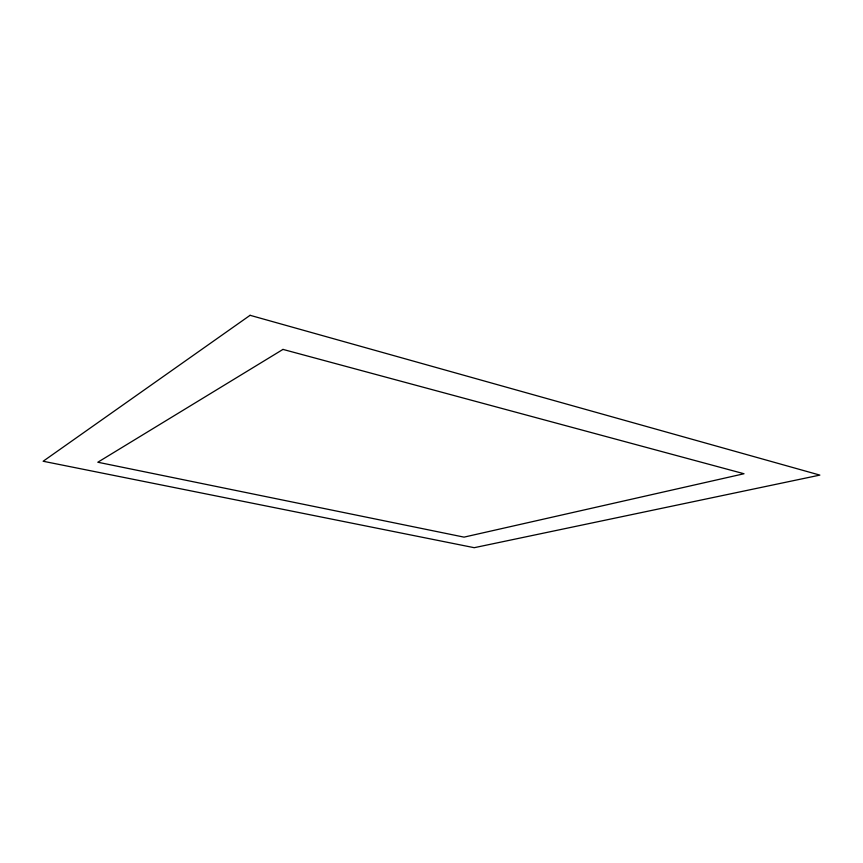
<?xml version="1.0" encoding="UTF-8"?>
<svg xmlns="http://www.w3.org/2000/svg" width="863" height="863" viewBox="0 0 863 863"><rect width="100%" height="100%" fill="white"/><g stroke="black" fill="none" stroke-linecap="round" stroke-linejoin="round"><path stroke-width="1.29" d="M250.087 315.308L43.15 461.252L474.229 547.692L819.85 475.103L250.087 315.308M282.978 349.407L97.821 462.234L464.035 537.131L744.014 473.744L282.978 349.407"/></g></svg>
